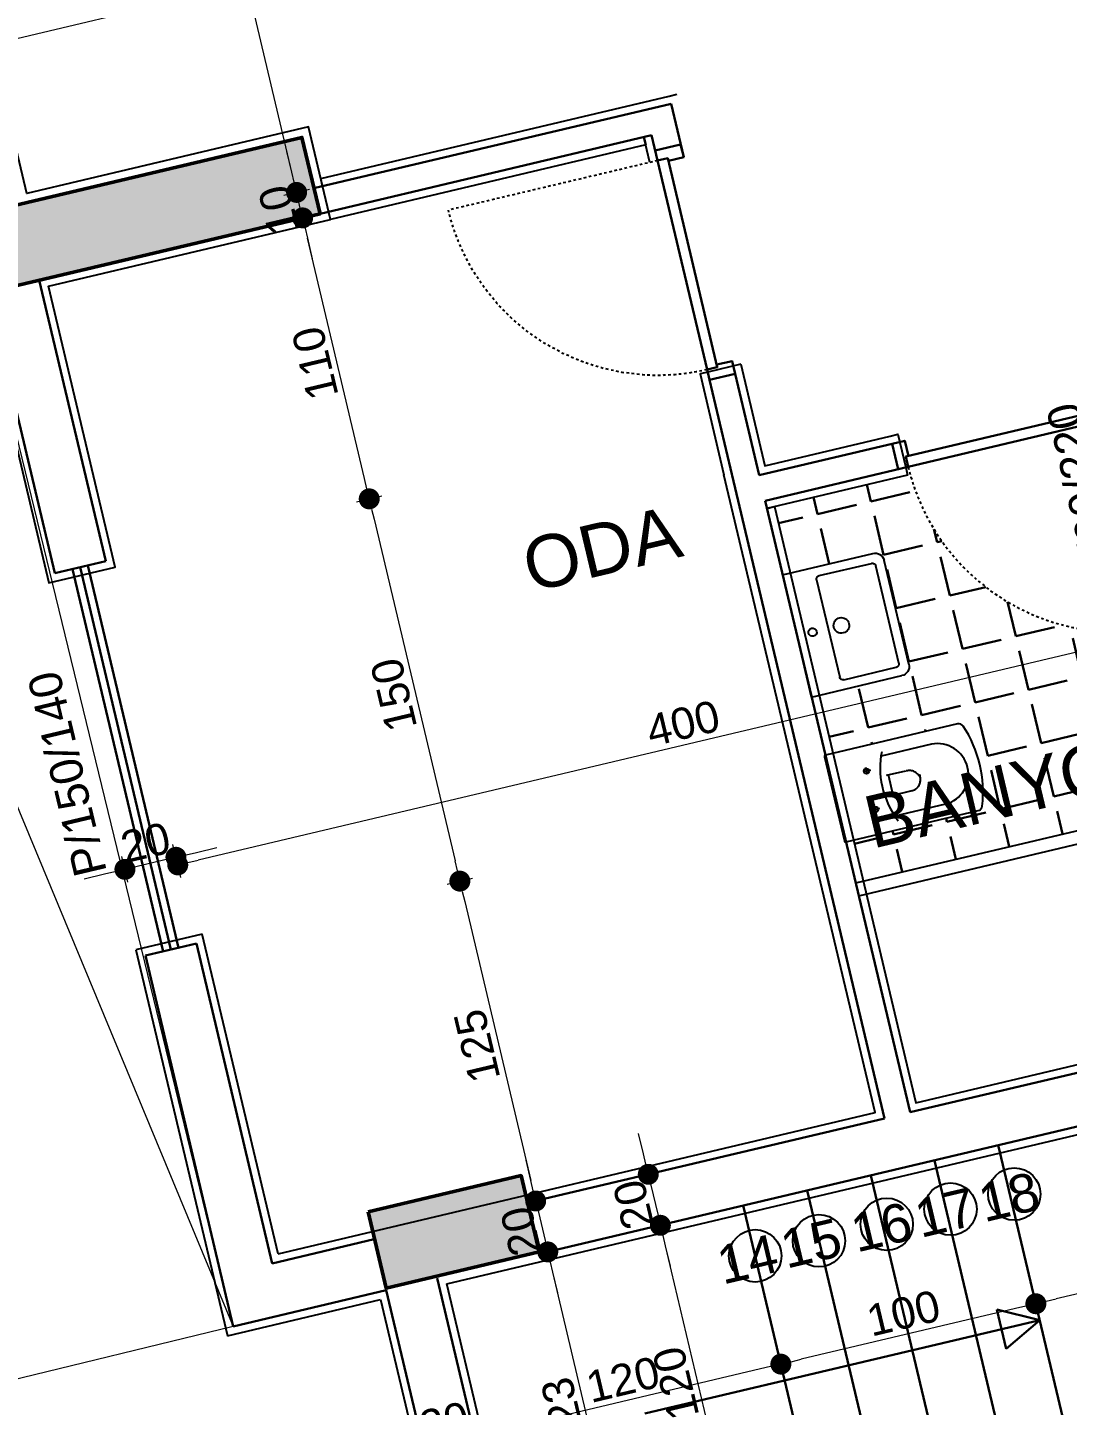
# Model space of a CAD drawing. Header units: millimetres. Extents: x 38129 to 72024, y -56282 to 16512.
# Drawn here: x 40783.9 to 40823.5, y -44534.9 to -44482.3 of the extents above; entities that cross this region are included whole.
import ezdxf

# ---------------------------------------------------------------- set-up
doc = ezdxf.new("R2010")
doc.units = ezdxf.units.MM
doc.linetypes.add('CENTER2', pattern=[1.125, 0.75, -0.125, 0.125, -0.125])
doc.linetypes.add('HIDDEN', pattern=[0.375, 0.25, -0.125])
for name, color, linetype, lineweight in [('COLUMN4', 3, 'Continuous', 50), ('DIŞÖLÇÜ', 37, 'Continuous', 0), ('DUVAR', 255, 'Continuous', 30), ('Islak Tefriş', 35, 'Continuous', 13), ('KAPI', 4, 'Continuous', 30), ('M', 210, 'Continuous', 30), ('mahal', 7, 'Continuous', 5), ('pencere', 195, 'Continuous', 30), ('pencere+KAPI', 1, 'Continuous', 0), ('TARAMA', 252, 'Continuous', 0), ('ölçü İÇ', 31, 'Continuous', 0)]:
    doc.layers.add(name, color=color, linetype=linetype, lineweight=lineweight)
for name, color, linetype in [('HIDDEN', 1, 'HIDDEN'), ('sıva', 41, 'Continuous'), ('tefriş', 42, 'Continuous')]:
    doc.layers.add(name, color=color, linetype=linetype)
doc.styles.add('icdisolcu_yazi', font='arial.ttf')
doc.styles.get("Standard").update_dxf_attribs({"font": 'arial.ttf'})
doc.styles.add('style1', font='arial.ttf')
doc.dimstyles.new('İç Ölçü', dxfattribs={"dimtxt": 12, "dimasz": 8, "dimexe": 5, "dimexo": 0, "dimgap": 2, "dimtad": 1, "dimdec": 0, "dimzin": 12, "dimdsep": 46, "dimtxsty": 'icdisolcu_yazi', "dimblk": 'DOT', "dimcen": 8, "dimdle": 5, "dimclrd": 256, "dimclre": 256, "dimclrt": 7, "dimadec": 0, "dimazin": 3, "dimtfac": 1, "dimtdec": 0, "dimtix": 1, "dimtmove": 2, "dimatfit": 3, "dimldrblk": 'DOT', "dimfxl": 0, "dimtolj": 1, "dimtzin": 0, "dimlwd": -1, "dimlwe": -1, "dimarcsym": 0})

# ---------------------------------------------------------------- blocks, each defined once
blk = doc.blocks.new('_Dot')
at = {"color": 0, "lineweight": -2}
blk.add_line((-0.5, 0), (-1, 0), dxfattribs=at)
at = {"color": 0, "lineweight": 30, "const_width": 0.5}
blk.add_lwpolyline([(-0.25, 0, 1), (0.25, 0, 1)], format="xyb", close=True, dxfattribs=at)
blk = doc.blocks.new('*D182')
at = {"layer": 'Defpoints', "color": 0, "transparency": 16777216}
for p in [(36871.66, -18404.08), (36871.66, -18554.08), (36974.98, -18554.08)]:
    blk.add_point(p, dxfattribs=at)
at = {"layer": 'ölçü İÇ', "transparency": 16777216}
for p, q in [((36969.98, -18404.08), (36979.98, -18404.08)), ((36969.98, -18554.08), (36979.98, -18554.08))]:
    blk.add_line(p, q, dxfattribs=at)
at = {"layer": 'ölçü İÇ', "linetype": 'Continuous', "transparency": 16777216}
blk.add_line((36974.98, -18412.08), (36974.98, -18546.08), dxfattribs=at)
at = {"layer": 'ölçü İÇ', "transparency": 16777216, "xscale": 8, "yscale": 8, "zscale": 8}
for p, rotation in [((36974.98, -18404.08), 90), ((36974.98, -18554.08), 270)]:
    blk.add_blockref('_Dot', p, dxfattribs=dict(at, rotation=rotation))
at = {"layer": 'ölçü İÇ', "color": 7, "transparency": 16777216, "insert": (36966.85, -18479.08), "char_height": 12, "attachment_point": 5, "rotation": 90, "style": 'icdisolcu_yazi'}
blk.add_mtext('\\A1;150', dxfattribs=at)
blk = doc.blocks.new('*D183')
at = {"layer": 'Defpoints', "color": 0, "transparency": 16777216}
for p in [(36871.66, -18554.08), (36974.98, -18679.58), (36974.98, -18679.58)]:
    blk.add_point(p, dxfattribs=at)
at = {"layer": 'ölçü İÇ', "transparency": 16777216}
for p, q in [((36969.98, -18554.08), (36979.98, -18554.08)), ((36974.98, -18679.58), (36979.98, -18679.58))]:
    blk.add_line(p, q, dxfattribs=at)
at = {"layer": 'ölçü İÇ', "linetype": 'Continuous', "transparency": 16777216}
blk.add_line((36974.98, -18562.08), (36974.98, -18671.58), dxfattribs=at)
at = {"layer": 'ölçü İÇ', "transparency": 16777216, "xscale": 8, "yscale": 8, "zscale": 8}
for p, rotation in [((36974.98, -18554.08), 90), ((36974.98, -18679.58), 270)]:
    blk.add_blockref('_Dot', p, dxfattribs=dict(at, rotation=rotation))
at = {"layer": 'ölçü İÇ', "color": 7, "transparency": 16777216, "insert": (36966.85, -18616.83), "char_height": 12, "attachment_point": 5, "rotation": 90, "style": 'icdisolcu_yazi'}
blk.add_mtext('\\A1;125', dxfattribs=at)
blk = doc.blocks.new('*D184')
at = {"layer": 'Defpoints', "color": 0, "transparency": 16777216}
for p in [(36974.98, -18679.58), (36974.98, -18699.58), (36974.98, -18699.58)]:
    blk.add_point(p, dxfattribs=at)
at = {"layer": 'ölçü İÇ', "linetype": 'Continuous', "transparency": 16777216}
for p, q in [((36974.98, -18671.58), (36974.98, -18663.58)), ((36974.98, -18679.58), (36974.98, -18699.58)), ((36974.98, -18707.58), (36974.98, -18715.58))]:
    blk.add_line(p, q, dxfattribs=at)
at = {"layer": 'ölçü İÇ', "transparency": 16777216}
for p, q in [((36974.98, -18679.58), (36979.98, -18679.58)), ((36974.98, -18699.58), (36979.98, -18699.58))]:
    blk.add_line(p, q, dxfattribs=at)
at = {"layer": 'ölçü İÇ', "transparency": 16777216, "xscale": 8, "yscale": 8, "zscale": 8}
for p, rotation in [((36974.98, -18679.58), 270), ((36974.98, -18699.58), 90)]:
    blk.add_blockref('_Dot', p, dxfattribs=dict(at, rotation=rotation))
at = {"layer": 'ölçü İÇ', "color": 7, "transparency": 16777216, "insert": (36966.85, -18689.58), "char_height": 12, "attachment_point": 5, "rotation": 90, "style": 'icdisolcu_yazi'}
blk.add_mtext('\\A1;20', dxfattribs=at)
blk = doc.blocks.new('*D185')
at = {"layer": 'Defpoints', "color": 0, "transparency": 16777216}
for p in [(36974.98, -18699.58), (36974.98, -18822.93), (36974.98, -18822.93)]:
    blk.add_point(p, dxfattribs=at)
at = {"layer": 'ölçü İÇ', "transparency": 16777216}
for p, q in [((36974.98, -18699.58), (36979.98, -18699.58)), ((36974.98, -18822.93), (36979.98, -18822.93))]:
    blk.add_line(p, q, dxfattribs=at)
at = {"layer": 'ölçü İÇ', "linetype": 'Continuous', "transparency": 16777216}
blk.add_line((36974.98, -18707.58), (36974.98, -18814.93), dxfattribs=at)
at = {"layer": 'ölçü İÇ', "transparency": 16777216, "xscale": 8, "yscale": 8, "zscale": 8}
for p, rotation in [((36974.98, -18699.58), 90), ((36974.98, -18822.93), 270)]:
    blk.add_blockref('_Dot', p, dxfattribs=dict(at, rotation=rotation))
at = {"layer": 'ölçü İÇ', "color": 7, "transparency": 16777216, "insert": (36966.85, -18761.26), "char_height": 12, "attachment_point": 5, "rotation": 90, "style": 'icdisolcu_yazi'}
blk.add_mtext('\\A1;123', dxfattribs=at)
blk = doc.blocks.new('*D197')
at = {"layer": 'Defpoints', "color": 0, "transparency": 16777216}
for p in [(37019.14, -18679.58), (37019.14, -18699.58), (37019.14, -18699.58)]:
    blk.add_point(p, dxfattribs=at)
at = {"layer": 'ölçü İÇ', "linetype": 'Continuous', "transparency": 16777216}
for p, q in [((37019.14, -18671.58), (37019.14, -18663.58)), ((37019.14, -18679.58), (37019.14, -18699.58)), ((37019.14, -18707.58), (37019.14, -18715.58))]:
    blk.add_line(p, q, dxfattribs=at)
at = {"layer": 'ölçü İÇ', "transparency": 16777216}
for p, q in [((37019.14, -18679.58), (37024.14, -18679.58)), ((37019.14, -18699.58), (37024.14, -18699.58))]:
    blk.add_line(p, q, dxfattribs=at)
at = {"layer": 'ölçü İÇ', "transparency": 16777216, "xscale": 8, "yscale": 8, "zscale": 8}
for p, rotation in [((37019.14, -18679.58), 270), ((37019.14, -18699.58), 90)]:
    blk.add_blockref('_Dot', p, dxfattribs=dict(at, rotation=rotation))
at = {"layer": 'ölçü İÇ', "color": 7, "transparency": 16777216, "insert": (37011.01, -18689.58), "char_height": 12, "attachment_point": 5, "rotation": 90, "style": 'icdisolcu_yazi'}
blk.add_mtext('\\A1;20', dxfattribs=at)
blk = doc.blocks.new('*D198')
at = {"layer": 'Defpoints', "color": 0, "transparency": 16777216}
for p in [(37019.14, -18699.58), (37019.14, -18819.78), (37090.69, -18819.78)]:
    blk.add_point(p, dxfattribs=at)
at = {"layer": 'ölçü İÇ', "transparency": 16777216}
for p, q in [((37019.14, -18699.58), (37024.14, -18699.58)), ((37024.14, -18819.78), (37014.14, -18819.78))]:
    blk.add_line(p, q, dxfattribs=at)
at = {"layer": 'ölçü İÇ', "linetype": 'Continuous', "transparency": 16777216}
blk.add_line((37019.14, -18707.58), (37019.14, -18811.78), dxfattribs=at)
at = {"layer": 'ölçü İÇ', "transparency": 16777216, "xscale": 8, "yscale": 8, "zscale": 8}
for p, rotation in [((37019.14, -18699.58), 90), ((37019.14, -18819.78), 270)]:
    blk.add_blockref('_Dot', p, dxfattribs=dict(at, rotation=rotation))
at = {"layer": 'ölçü İÇ', "color": 7, "transparency": 16777216, "insert": (37011.01, -18759.68), "char_height": 12, "attachment_point": 5, "rotation": 90, "style": 'icdisolcu_yazi'}
blk.add_mtext('\\A1;120', dxfattribs=at)
blk = doc.blocks.new('*D225')
at = {"layer": 'Defpoints', "color": 0, "transparency": 16777216}
for p in [(37271.81, -18752.05), (37151.66, -18761.76), (37151.66, -18761.76)]:
    blk.add_point(p, dxfattribs=at)
at = {"layer": 'ölçü İÇ', "transparency": 16777216}
for p, q in [((37151.66, -18761.76), (37151.66, -18756.76)), ((37271.81, -18756.76), (37271.81, -18766.76))]:
    blk.add_line(p, q, dxfattribs=at)
at = {"layer": 'ölçü İÇ', "linetype": 'Continuous', "transparency": 16777216}
blk.add_line((37263.81, -18761.76), (37159.66, -18761.76), dxfattribs=at)
at = {"layer": 'ölçü İÇ', "transparency": 16777216, "xscale": 8, "yscale": 8, "zscale": 8, "rotation": 180}
blk.add_blockref('_Dot', (37151.66, -18761.76), dxfattribs=at)
at = {"layer": 'ölçü İÇ', "transparency": 16777216, "xscale": 8, "yscale": 8, "zscale": 8}
blk.add_blockref('_Dot', (37271.81, -18761.76), dxfattribs=at)
at = {"layer": 'ölçü İÇ', "color": 7, "transparency": 16777216, "insert": (37211.73, -18753.63), "char_height": 12, "attachment_point": 5, "style": 'icdisolcu_yazi'}
blk.add_mtext('\\A1;120', dxfattribs=at)
blk = doc.blocks.new('*D226')
at = {"layer": 'Defpoints', "color": 0, "transparency": 16777216}
for p in [(37051.66, -18761.76), (37051.66, -18761.76), (37151.66, -18761.76)]:
    blk.add_point(p, dxfattribs=at)
at = {"layer": 'ölçü İÇ', "transparency": 16777216}
for p, q in [((37051.66, -18761.76), (37051.66, -18756.76)), ((37151.66, -18761.76), (37151.66, -18756.76))]:
    blk.add_line(p, q, dxfattribs=at)
at = {"layer": 'ölçü İÇ', "linetype": 'Continuous', "transparency": 16777216}
blk.add_line((37143.66, -18761.76), (37059.66, -18761.76), dxfattribs=at)
at = {"layer": 'ölçü İÇ', "transparency": 16777216, "xscale": 8, "yscale": 8, "zscale": 8, "rotation": 180}
blk.add_blockref('_Dot', (37051.66, -18761.76), dxfattribs=at)
at = {"layer": 'ölçü İÇ', "transparency": 16777216, "xscale": 8, "yscale": 8, "zscale": 8}
blk.add_blockref('_Dot', (37151.66, -18761.76), dxfattribs=at)
at = {"layer": 'ölçü İÇ', "color": 7, "transparency": 16777216, "insert": (37101.66, -18753.63), "char_height": 12, "attachment_point": 5, "style": 'icdisolcu_yazi'}
blk.add_mtext('\\A1;100', dxfattribs=at)
blk = doc.blocks.new('*D227')
at = {"layer": 'Defpoints', "color": 0, "transparency": 16777216}
for p in [(36931.66, -18761.76), (36931.66, -18761.76), (37051.66, -18761.76)]:
    blk.add_point(p, dxfattribs=at)
at = {"layer": 'ölçü İÇ', "transparency": 16777216}
for p, q in [((36931.66, -18761.76), (36931.66, -18756.76)), ((37051.66, -18761.76), (37051.66, -18756.76))]:
    blk.add_line(p, q, dxfattribs=at)
at = {"layer": 'ölçü İÇ', "linetype": 'Continuous', "transparency": 16777216}
blk.add_line((37043.66, -18761.76), (36939.66, -18761.76), dxfattribs=at)
at = {"layer": 'ölçü İÇ', "transparency": 16777216, "xscale": 8, "yscale": 8, "zscale": 8, "rotation": 180}
blk.add_blockref('_Dot', (36931.66, -18761.76), dxfattribs=at)
at = {"layer": 'ölçü İÇ', "transparency": 16777216, "xscale": 8, "yscale": 8, "zscale": 8}
blk.add_blockref('_Dot', (37051.66, -18761.76), dxfattribs=at)
at = {"layer": 'ölçü İÇ', "color": 7, "transparency": 16777216, "insert": (36991.66, -18753.63), "char_height": 12, "attachment_point": 5, "style": 'icdisolcu_yazi'}
blk.add_mtext('\\A1;120', dxfattribs=at)
blk = doc.blocks.new('*D228')
at = {"layer": 'Defpoints', "color": 0, "transparency": 16777216}
for p in [(36911.66, -18761.76), (36911.66, -18761.76), (36931.66, -18761.76)]:
    blk.add_point(p, dxfattribs=at)
at = {"layer": 'ölçü İÇ', "transparency": 16777216}
for p, q in [((36911.66, -18761.76), (36911.66, -18756.76)), ((36931.66, -18761.76), (36931.66, -18756.76))]:
    blk.add_line(p, q, dxfattribs=at)
at = {"layer": 'ölçü İÇ', "linetype": 'Continuous', "transparency": 16777216}
for p, q in [((36903.66, -18761.76), (36895.66, -18761.76)), ((36931.66, -18761.76), (36911.66, -18761.76)), ((36939.66, -18761.76), (36947.66, -18761.76))]:
    blk.add_line(p, q, dxfattribs=at)
at = {"layer": 'ölçü İÇ', "transparency": 16777216, "xscale": 8, "yscale": 8, "zscale": 8}
blk.add_blockref('_Dot', (36911.66, -18761.76), dxfattribs=at)
at = {"layer": 'ölçü İÇ', "transparency": 16777216, "xscale": 8, "yscale": 8, "zscale": 8, "rotation": 180}
blk.add_blockref('_Dot', (36931.66, -18761.76), dxfattribs=at)
at = {"layer": 'ölçü İÇ', "color": 7, "transparency": 16777216, "insert": (36921.66, -18753.63), "char_height": 12, "attachment_point": 5, "style": 'icdisolcu_yazi'}
blk.add_mtext('\\A1;20', dxfattribs=at)
blk = doc.blocks.new('*D230')
at = {"layer": 'Defpoints', "color": 0, "transparency": 16777216}
for p in [(36871.66, -18523.24), (37271.81, -18526.67), (36871.66, -18557.08)]:
    blk.add_point(p, dxfattribs=at)
at = {"layer": 'ölçü İÇ', "transparency": 16777216}
for p, q in [((36871.66, -18528.24), (36871.66, -18518.24)), ((37271.81, -18526.67), (37271.81, -18518.24))]:
    blk.add_line(p, q, dxfattribs=at)
at = {"layer": 'ölçü İÇ', "linetype": 'Continuous', "transparency": 16777216}
blk.add_line((37263.81, -18523.24), (36879.66, -18523.24), dxfattribs=at)
at = {"layer": 'ölçü İÇ', "transparency": 16777216, "xscale": 8, "yscale": 8, "zscale": 8, "rotation": 180}
blk.add_blockref('_Dot', (36871.66, -18523.24), dxfattribs=at)
at = {"layer": 'ölçü İÇ', "transparency": 16777216, "xscale": 8, "yscale": 8, "zscale": 8}
blk.add_blockref('_Dot', (37271.81, -18523.24), dxfattribs=at)
at = {"layer": 'ölçü İÇ', "color": 7, "transparency": 16777216, "insert": (37071.74, -18515.11), "char_height": 12, "attachment_point": 5, "style": 'icdisolcu_yazi'}
blk.add_mtext('\\A1;400', dxfattribs=at)
blk = doc.blocks.new('*D231')
at = {"layer": 'Defpoints', "color": 0, "transparency": 16777216}
for p in [(36851.66, -18520.24), (36851.66, -18554.08), (36871.66, -18557.08)]:
    blk.add_point(p, dxfattribs=at)
at = {"layer": 'ölçü İÇ', "transparency": 16777216}
for p, q in [((36851.66, -18525.24), (36851.66, -18515.24)), ((36871.66, -18525.24), (36871.66, -18515.24))]:
    blk.add_line(p, q, dxfattribs=at)
at = {"layer": 'ölçü İÇ', "linetype": 'Continuous', "transparency": 16777216}
for p, q in [((36843.66, -18520.24), (36835.66, -18520.24)), ((36871.66, -18520.24), (36851.66, -18520.24)), ((36879.66, -18520.24), (36887.66, -18520.24))]:
    blk.add_line(p, q, dxfattribs=at)
at = {"layer": 'ölçü İÇ', "transparency": 16777216, "xscale": 8, "yscale": 8, "zscale": 8}
blk.add_blockref('_Dot', (36851.66, -18520.24), dxfattribs=at)
at = {"layer": 'ölçü İÇ', "transparency": 16777216, "xscale": 8, "yscale": 8, "zscale": 8, "rotation": 180}
blk.add_blockref('_Dot', (36871.66, -18520.24), dxfattribs=at)
at = {"layer": 'ölçü İÇ', "color": 7, "transparency": 16777216, "insert": (36861.66, -18512.11), "char_height": 12, "attachment_point": 5, "style": 'icdisolcu_yazi'}
blk.add_mtext('\\A1;20', dxfattribs=at)
blk = doc.blocks.new('wertertw')
at = {"layer": 'TARAMA', "lineweight": -3}
h = blk.add_hatch(dxfattribs=at)
h.set_pattern_fill('ANSI33', color=256, scale=2.5, style=0)
h.set_pattern_definition([(45, (-86643.698, -32547.66), (-11.2253202, 11.2253202), []), (45, (-86632.472, -32547.66), (-11.2253202, 11.2253202), [7.9375, -3.96875])])
h.paths.add_polyline_path([(-616.25, 351.94), (-616.25, -88.06), (-306.25, -88.06), (-306.25, -68.06), (-596.25, -68.06), (-596.25, 331.94), (-306.25, 331.94), (-306.25, 351.94)])
h.paths.add_polyline_path([(38.75, -338.06), (78.75, -338.06), (78.75, -378.06), (38.75, -378.06)])
h.paths.add_polyline_path([(-471.25, -318.06), (-441.25, -318.06), (-441.25, -378.06), (-471.25, -378.06)])
h.paths.add_polyline_path([(-961.25, -318.06), (-931.25, -318.06), (-931.25, -378.06), (-961.25, -378.06)])
h.paths.add_polyline_path([(343.75, -163.06), (413.75, -163.06), (413.75, -198.06), (343.75, -198.06)])
h.paths.add_polyline_path([(8.75, -163.06), (78.75, -163.06), (78.75, -198.06), (8.75, -198.06)])
h.paths.add_polyline_path([(-1036.25, -148.06), (-906.25, -148.06), (-906.25, -178.06), (-1036.25, -178.06)])
h.paths.add_polyline_path([(-976.25, 256.94), (-916.25, 256.94), (-916.25, 226.94), (-976.25, 226.94)])
h.paths.add_polyline_path([(343.75, 459.44), (413.75, 459.44), (413.75, 424.44), (343.75, 424.44)])
h.paths.add_polyline_path([(8.75, 459.44), (78.75, 459.44), (78.75, 424.44), (8.75, 424.44)])
h.paths.add_polyline_path([(-616.25, 531.94), (-306.25, 531.94), (-306.25, 511.94), (-616.25, 511.94)])
h.paths.add_polyline_path([(-976.25, 656.94), (-916.25, 656.94), (-916.25, 626.94), (-976.25, 626.94)])
h.paths.add_polyline_path([(-616.25, 971.94), (-306.25, 971.94), (-306.25, 951.94), (-616.25, 951.94)])
h.paths.add_polyline_path([(343.75, 1081.94), (413.75, 1081.94), (413.75, 1046.94), (343.75, 1046.94)])
h.paths.add_polyline_path([(8.75, 1081.94), (78.75, 1081.94), (78.75, 1046.94), (8.75, 1046.94)])
h.paths.add_polyline_path([(-1036.25, 1061.94), (-906.25, 1061.94), (-906.25, 1031.94), (-1036.25, 1031.94)])
h.paths.add_polyline_path([(-931.25, 1286.94), (-901.25, 1286.94), (-901.25, 1226.94), (-931.25, 1226.94)])
h.paths.add_polyline_path([(68.75, 1332.04), (108.75, 1332.04), (108.75, 1292.04), (68.75, 1292.04)])
h.paths.add_polyline_path([(-511.25, 1332.04), (-481.25, 1332.04), (-481.25, 1252.04), (-511.25, 1252.04)])
at = {"layer": 'COLUMN4', "color": 3}
for points in [[(-1036.25, 1061.94), (-906.25, 1061.94), (-906.25, 1031.94), (-1036.25, 1031.94)], [(-976.25, 656.94), (-916.25, 656.94), (-916.25, 626.94), (-976.25, 626.94)]]:
    blk.add_lwpolyline(points, close=True, dxfattribs=at)
blk = doc.blocks.new('*U39')
for p, q in [((4, 0), (0, 0)), ((86, 0), (90, 0))]:
    blk.add_line(p, q)
blk.add_lwpolyline([(4, 0), (86, 0), (86, -4), (4, -4)], close=True)
for points in [[(0, -10), (5, -10), (5, -4)], [(90, -10), (85, -10), (85, -4)]]:
    blk.add_lwpolyline(points)
at = {"layer": 'DUVAR'}
for p, q in [((0, 0), (0, -10)), ((90, 0), (90, -10))]:
    blk.add_line(p, q, dxfattribs=at)
at = {"layer": 'HIDDEN'}
blk.add_line((4, 0), (4, 82), dxfattribs=at)
blk.add_arc((4, 0), 82, 360, 90, dxfattribs=at)
blk = doc.blocks.new('*D102')
at = {"layer": 'Defpoints', "color": 0, "transparency": 16777216}
for p in [(36974.98, -18293.83), (36981.79, -18293.83), (36871.66, -18404.08)]:
    blk.add_point(p, dxfattribs=at)
at = {"layer": 'ölçü İÇ', "transparency": 16777216}
for p, q in [((36979.98, -18293.83), (36969.98, -18293.83)), ((36969.98, -18404.08), (36979.98, -18404.08))]:
    blk.add_line(p, q, dxfattribs=at)
at = {"layer": 'ölçü İÇ', "linetype": 'Continuous', "transparency": 16777216}
blk.add_line((36974.98, -18396.08), (36974.98, -18301.83), dxfattribs=at)
at = {"layer": 'ölçü İÇ', "transparency": 16777216, "xscale": 8, "yscale": 8, "zscale": 8}
for p, rotation in [((36974.98, -18293.83), 90), ((36974.98, -18404.08), 270)]:
    blk.add_blockref('_Dot', p, dxfattribs=dict(at, rotation=rotation))
at = {"layer": 'ölçü İÇ', "color": 7, "transparency": 16777216, "insert": (36966.85, -18348.96), "char_height": 12, "attachment_point": 5, "rotation": 90, "style": 'icdisolcu_yazi'}
blk.add_mtext('\\A1;110', dxfattribs=at)
blk = doc.blocks.new('*D103')
at = {"layer": 'Defpoints', "color": 0, "transparency": 16777216}
for p in [(36974.98, -18283.83), (36981.79, -18283.83), (36981.79, -18293.83)]:
    blk.add_point(p, dxfattribs=at)
at = {"layer": 'ölçü İÇ', "linetype": 'Continuous', "transparency": 16777216}
for p, q in [((36974.98, -18275.83), (36974.98, -18267.83)), ((36974.98, -18293.83), (36974.98, -18283.83)), ((36974.98, -18301.83), (36974.98, -18309.83))]:
    blk.add_line(p, q, dxfattribs=at)
at = {"layer": 'ölçü İÇ', "transparency": 16777216}
for p, q in [((36979.98, -18283.83), (36969.98, -18283.83)), ((36979.98, -18293.83), (36969.98, -18293.83))]:
    blk.add_line(p, q, dxfattribs=at)
at = {"layer": 'ölçü İÇ', "transparency": 16777216, "xscale": 8, "yscale": 8, "zscale": 8}
for p, rotation in [((36974.98, -18283.83), 270), ((36974.98, -18293.83), 90)]:
    blk.add_blockref('_Dot', p, dxfattribs=dict(at, rotation=rotation))
at = {"layer": 'ölçü İÇ', "color": 7, "transparency": 16777216, "insert": (36966.85, -18288.83), "char_height": 12, "attachment_point": 5, "rotation": 90, "style": 'icdisolcu_yazi'}
blk.add_mtext('\\A1;10', dxfattribs=at)
blk = doc.blocks.new('*D104')
at = {"layer": 'Defpoints', "color": 0, "transparency": 16777216}
for p in [(36974.98, -18058.44), (36998.23, -18058.44), (36981.79, -18283.83)]:
    blk.add_point(p, dxfattribs=at)
at = {"layer": 'ölçü İÇ', "transparency": 16777216}
for p, q in [((36979.98, -18058.44), (36969.98, -18058.44)), ((36979.98, -18283.83), (36969.98, -18283.83))]:
    blk.add_line(p, q, dxfattribs=at)
at = {"layer": 'ölçü İÇ', "linetype": 'Continuous', "transparency": 16777216}
blk.add_line((36974.98, -18275.83), (36974.98, -18066.44), dxfattribs=at)
at = {"layer": 'ölçü İÇ', "transparency": 16777216, "xscale": 8, "yscale": 8, "zscale": 8}
for p, rotation in [((36974.98, -18058.44), 90), ((36974.98, -18283.83), 270)]:
    blk.add_blockref('_Dot', p, dxfattribs=dict(at, rotation=rotation))
at = {"layer": 'ölçü İÇ', "color": 7, "transparency": 16777216, "insert": (36966.85, -18171.13), "char_height": 12, "attachment_point": 5, "rotation": 90, "style": 'icdisolcu_yazi'}
blk.add_mtext('\\A1;225', dxfattribs=at)
blk = doc.blocks.new('*D106')
at = {"layer": 'Defpoints', "color": 0, "transparency": 16777216}
for p in [(36871.66, -18201.97), (37376.73, -18201.97), (37376.73, -18203.53)]:
    blk.add_point(p, dxfattribs=at)
at = {"layer": 'ölçü İÇ', "transparency": 16777216}
for p, q in [((36871.66, -18201.97), (36871.66, -18196.97)), ((37376.73, -18203.53), (37376.73, -18196.97))]:
    blk.add_line(p, q, dxfattribs=at)
at = {"layer": 'ölçü İÇ', "linetype": 'Continuous', "transparency": 16777216}
blk.add_line((36879.66, -18201.97), (37368.73, -18201.97), dxfattribs=at)
at = {"layer": 'ölçü İÇ', "transparency": 16777216, "xscale": 8, "yscale": 8, "zscale": 8, "rotation": 180}
blk.add_blockref('_Dot', (36871.66, -18201.97), dxfattribs=at)
at = {"layer": 'ölçü İÇ', "transparency": 16777216, "xscale": 8, "yscale": 8, "zscale": 8}
blk.add_blockref('_Dot', (37376.73, -18201.97), dxfattribs=at)
at = {"layer": 'ölçü İÇ', "color": 7, "transparency": 16777216, "insert": (37124.2, -18193.84), "char_height": 12, "attachment_point": 5, "style": 'icdisolcu_yazi'}
blk.add_mtext('\\A1;505', dxfattribs=at)
blk = doc.blocks.new('duravit-caro-asma-62')
for p, q in [((-458.1, 117.6), (-259.3, 117.6)), ((-387, 1), (-387.6, -2.9)), ((-386.1, 4.7), (-387, 1)), ((-385, 8.2), (-386.1, 4.7)), ((-383.7, 11.7), (-385, 8.2)), ((-382.1, 15), (-383.7, 11.7)), ((-380.3, 18.1), (-382.1, 15)), ((-378.3, 21.1), (-380.3, 18.1)), ((-376.1, 23.8), (-378.3, 21.1)), ((-373.7, 26.4), (-376.1, 23.8)), ((-371.1, 28.7), (-373.7, 26.4)), ((-368.2, 30.8), (-371.1, 28.7)), ((-365.2, 32.7), (-368.2, 30.8)), ((-362, 34.3), (-365.2, 32.7)), ((-358.6, 35.7), (-362, 34.3)), ((-355, 36.8), (-358.6, 35.7)), ((-351.2, 37.5), (-355, 36.8)), ((-347.3, 38), (-351.2, 37.5)), ((-343.1, 38.2), (-347.3, 38)), ((-344.1, 38.2), (-264.1, 38.2)), ((-271.2, 37.2), (-271.2, -41.8)), ((-388, -6.8), (-388.1, -6.8)), ((-388.1, -6.8), (-388, -10.8)), ((-387.6, -2.9), (-388, -6.8)), ((-388, -10.8), (-387.6, -14.7)), ((-387.6, -14.7), (-386.9, -10.6)), ((-386.9, -10.6), (-386, -14.3)), ((-386, -14.3), (-384.8, -10)), ((-384.8, -10), (-383.4, -13.5)), ((-383.4, -13.5), (-381.8, -16.8)), ((-381.8, -16.8), (-379.9, -20)), ((-379.9, -20), (-377.8, -23.1)), ((-377.8, -23.1), (-375.5, -25.9)), ((-375.5, -25.9), (-372.9, -28.5)), ((-372.9, -28.5), (-370.2, -30.9)), ((-370.2, -30.9), (-367.2, -33.1)), ((-367.2, -33.1), (-364.1, -35.1)), ((-364.1, -35.1), (-360.7, -36.7)), ((-360.7, -36.7), (-357.2, -38.2)), ((-357.2, -38.2), (-353.4, -39.3)), ((-353.4, -39.3), (-349.5, -40.1)), ((-349.5, -40.1), (-345.4, -40.6)), ((-345.4, -40.6), (-341.1, -40.8)), ((-264.1, -41.8), (-340.1, -41.8)), ((-458.1, -117.6), (-260.9, -117.6))]:
    blk.add_line(p, q)
at = {"color": 4, "linetype": 'CENTER2', "ltscale": 30}
for p, q in [((-208.9, 75), (-176.5, 75)), ((-193.4, 90.5), (-193.4, 57.4)), ((-208.9, -75), (-176.5, -75)), ((-193.4, -90.5), (-193.4, -57.4))]:
    blk.add_line(p, q, dxfattribs=at)
blk.add_lwpolyline([(-50, 165, 0.414214), (-55, 170), (-573.2, 170, 0.320013), (-592.1, 156.5, 0.178212), (-592.1, -156.5, 0.320013), (-573.2, -170), (-55, -170, 0.414214), (-50, -165)], format="xyb", close=True)
for centre in [(-193.4, 75), (-193.4, -75)]:
    blk.add_circle(centre, 10)
for centre, radius, start, end in [((-454.3, 0), 117.7, 91.839, 268.161), ((-598.4, -3.9), 360.4, 359.6639, 23.2064), ((-541.7, -3.9), 303.7, 334.6873, 359.5949)]:
    blk.add_arc(centre, radius, start, end)
blk = doc.blocks.new('A$C5F901649')
at = {"layer": 'tefriş'}
for p, q in [((3, 32.48), (37, 32.48)), ((0, 0), (0, 29.48)), ((2.97, 11.25), (3, 28.35)), ((4.12, 29.48), (35.88, 29.48)), ((37.03, 11.25), (37, 28.35)), ((40, 0), (40, 29.48)), ((35.91, 10.13), (4.09, 10.13)), ((0, 0), (20, 0)), ((40, 0), (20, 0))]:
    blk.add_line(p, q, dxfattribs=at)
for centre, radius, start, end in [((3, 29.48), 3, 90, 180), ((37, 29.48), 3, 0, 90), ((4.12, 28.35), 1.13, 90, 179.9238), ((35.88, 28.35), 1.13, 0.0762, 90), ((20, 14.45), 2.48, 90, 270), ((20, 14.45), 2.48, 270, 90), ((4.09, 11.25), 1.13, 179.9238, 270), ((35.91, 11.25), 1.13, 270, 0.0762), ((20, 5.05), 1.31, 90, 270), ((20, 5.05), 1.31, 270, 90)]:
    blk.add_arc(centre, radius, start, end, dxfattribs=at)
blk = doc.blocks.new('RTY45TGDFGS')
at = {"layer": 'M'}
h = blk.add_hatch(dxfattribs=at)
h.set_pattern_fill('ANGLE', color=256, scale=3)
h.set_pattern_definition([(0, (0, -4343.514), (0, 20.955), [15.24, -5.715]), (90, (0, -4343.514), (-20.955, 1e-15), [15.24, -5.715])])
h.paths.add_polyline_path([(37177.94, -18439.58), (37176.94, -18439.58), (37176.94, -18442.58), (37124.81, -18442.58), (37124.81, -18468.62), (37157.18, -18468.62, -0.414214), (37160.78, -18472.22), (37160.78, -18513.02, -0.414214), (37157.18, -18516.62), (37124.81, -18516.62), (37124.81, -18539.48), (37173.63, -18539.48, -0.320013), (37175.52, -18540.83, -0.178212), (37175.52, -18572.13, -0.320013), (37173.63, -18573.48), (37124.81, -18573.48), (37124.81, -18589.58), (37268.81, -18589.58), (37268.81, -18439.58), (37259.94, -18439.58), (37259.94, -18521.58, -0.414214)])
h.paths.add_polyline_path([(37123.9, -18589.65), (37294.58, -18589.65), (37294.58, -18548.43), (37123.9, -18548.43)], flags=9)
at = {"layer": 'DUVAR'}
for p, q in [((36851.66, -18284.58), (36851.66, -18404.08)), ((37121.81, -18283.83), (36981.79, -18283.83)), ((37121.81, -18304.77), (37121.81, -18283.83)), ((36871.66, -18293.83), (36871.66, -18404.08)), ((37111.81, -18293.83), (36981.79, -18293.83)), ((37111.81, -18303.77), (37111.81, -18293.83)), ((37111.81, -18429.58), (37111.81, -18389.77)), ((37121.81, -18429.58), (37121.81, -18389.77)), ((36871.66, -18404.08), (36851.66, -18404.08)), ((37111.81, -18679.58), (37111.81, -18429.58)), ((37121.81, -18429.58), (37178.94, -18429.58)), ((37121.81, -18679.58), (37121.81, -18439.58)), ((37121.81, -18439.58), (37177.94, -18439.58)), ((36851.66, -18554.08), (36851.66, -18699.58)), ((36871.66, -18554.08), (36851.66, -18554.08)), ((36871.66, -18554.08), (36871.66, -18679.58)), ((36911.66, -18679.58), (36871.66, -18679.58)), ((36971.66, -18679.58), (37111.81, -18679.58)), ((37121.81, -18679.58), (37271.81, -18679.58)), ((36911.66, -18699.58), (36851.66, -18699.58)), ((37271.81, -18699.58), (36971.66, -18699.58)), ((37096.66, -18699.58), (37096.66, -18699.58)), ((37096.66, -18699.58), (37096.66, -18699.58))]:
    blk.add_line(p, q, dxfattribs=at)
for points in [[(36911.66, -19077.93), (36911.66, -18699.58)], [(36931.66, -18699.58), (36931.66, -18885.57)]]:
    blk.add_lwpolyline(points, dxfattribs=at)
at = {"layer": 'M'}
for p, q in [((37151.66, -18768.17), (37136.71, -18760.44)), ((37136.71, -18760.44), (37136.71, -18768.17)), ((36996.83, -18768.17), (37151.66, -18768.17)), ((37151.66, -18768.17), (37136.71, -18775.89)), ((37136.71, -18775.89), (37136.71, -18768.17))]:
    blk.add_line(p, q, dxfattribs=at)
for points in [[(37051.66, -19067.93), (37051.66, -18699.58)], [(37076.66, -18819.78), (37076.66, -18699.58)], [(37101.66, -18819.78), (37101.66, -18699.58)], [(37126.66, -18819.78), (37126.66, -18699.58)], [(37151.66, -19067.93), (37151.66, -18699.58)]]:
    blk.add_lwpolyline(points, dxfattribs=at)
at = {"layer": 'pencere'}
for p, q in [((36858.66, -18404.08), (36858.66, -18554.08)), ((36861.66, -18404.08), (36861.66, -18554.08)), ((36864.66, -18404.08), (36864.66, -18554.08))]:
    blk.add_line(p, q, dxfattribs=at)
at = {"layer": 'sıva'}
for p, q in [((36874.66, -18551.08), (36848.66, -18551.08)), ((36848.66, -18551.08), (36848.66, -18702.58)), ((36874.66, -18676.58), (36874.66, -18551.08)), ((36848.66, -18702.58), (36908.66, -18702.58)), ((36908.66, -18702.58), (36908.66, -19064.93)), ((36934.66, -19064.93), (36934.66, -18702.58)), ((36934.66, -18702.58), (37268.81, -18702.58))]:
    blk.add_line(p, q, dxfattribs=at)
blk.add_lwpolyline([(37009.66, -18035.44), (36848.66, -18035.44), (36848.66, -18407.08), (36874.66, -18407.08), (36874.66, -18296.83), (36985.2, -18296.83), (36985.2, -18260.5), (36874.66, -18260.5), (36874.66, -18061.44), (36953.98, -18061.44), (36953.98, -18102.49), (36991.72, -18102.49), (36991.72, -18061.44), (37009.66, -18061.44)], close=True, dxfattribs=at)
for points in [[(36985.2, -18283.83), (36985.2, -18280.83), (37121.81, -18280.83), (37124.81, -18280.83)], [(37108.81, -18303.77), (37108.81, -18293.83), (37108.81, -18296.83), (36985.2, -18296.83)], [(37124.81, -18386.77), (37111.81, -18386.77), (37108.81, -18386.77), (37108.81, -18426.35)], [(37124.81, -18386.77), (37124.81, -18426.58), (37173.94, -18426.58), (37176.94, -18426.58), (37176.94, -18439.58), (37176.94, -18442.58), (37121.81, -18442.58), (37124.81, -18442.58), (37124.81, -18676.58), (37268.81, -18676.58)], [(36874.66, -18676.58), (37108.81, -18676.58), (37108.81, -18426.35)]]:
    blk.add_lwpolyline(points, dxfattribs=at)
at = {"layer": 'tefriş'}
for p, q in [((37121.81, -18589.58), (37271.81, -18589.58)), ((37121.81, -18594.58), (37271.81, -18594.58))]:
    blk.add_line(p, q, dxfattribs=at)
for centre in [(37051.66, -18719.28), (37076.66, -18719.28), (37103.29, -18719.1), (37128.29, -18719.1), (37153.29, -18719.1)]:
    blk.add_circle(centre, 10, dxfattribs=at)
at = {"layer": 'DIŞÖLÇÜ'}
blk.add_blockref('wertertw', (37888.04, -19325.78), dxfattribs=at)
at = {"layer": 'KAPI', "xscale": -1, "rotation": 89.99999999999798}
blk.add_blockref('*U39', (37111.81, -18299.77), dxfattribs=at)
at = {"layer": 'KAPI', "rotation": 180.000000000002}
blk.add_blockref('*U39', (37263.94, -18439.58), dxfattribs=at)
at = {"layer": 'tefriş'}
for name, p, xscale, yscale, zscale, rotation in [('A$C5F901649', (37121.81, -18516.62), -1.199999999953434, 1.199999999953434, 1.199999999953433, 270.0027645678412), ('duravit-caro-asma-62', (37116.31, -18556.48), 0.09999999997671699, 0.09999999997671699, 0.09999999997671699, 180.0027645678412)]:
    blk.add_blockref(name, p, dxfattribs=dict(at, xscale=xscale, yscale=yscale, zscale=zscale, rotation=rotation))
at = {"layer": 'mahal', "char_height": 20, "attachment_point": 1}
for s, insert in [('ODA', (37026.66, -18433.02)), ('BANYO+WC', (37130.94, -18558.37))]:
    blk.add_mtext_dynamic_manual_height_columns(s, width=250.3432, gutter_width=12.5, heights=[0], dxfattribs=dict(at, insert=insert))
at = {"layer": 'pencere+KAPI', "char_height": 12.5, "width": 27.0954, "attachment_point": 1, "rotation": 90, "style": 'style1'}
for s, insert in [('K/90/220', (37234.21, -18499.68)), ('P/150/140', (36832.31, -18519.52))]:
    blk.add_mtext(s, dxfattribs=dict(at, insert=insert))
at = {"layer": 'tefriş', "char_height": 14.7, "width": 26.4931, "attachment_point": 9}
for s, insert in [('14', (37059.92, -18727.15)), ('15', (37084.92, -18727.04)), ('16', (37112.47, -18727.21)), ('17', (37137.47, -18727.21)), ('18', (37162.47, -18727.21))]:
    blk.add_mtext(s, dxfattribs=dict(at, insert=insert))
at = {"layer": 'ölçü İÇ'}
for base, p1, p2, picture, middle in [((36974.98, -18058.44), (36981.79, -18283.83), (36998.23, -18058.44), '*D104', (36966.85, -18171.13)), ((36974.98, -18283.83), (36981.79, -18293.83), (36981.79, -18283.83), '*D103', (36966.85, -18288.83)), ((36974.98, -18293.83), (36871.66, -18404.08), (36981.79, -18293.83), '*D102', (36966.85, -18348.96)), ((36974.98, -18554.08), (36871.66, -18404.08), (36871.66, -18554.08), '*D182', (36966.85, -18479.08)), ((36974.9767, -18679.5834), (36871.6643, -18554.0838), (36974.9767, -18679.5834), '*D183', (36966.8498, -18616.8336)), ((36974.98, -18699.58), (36974.98, -18679.58), (36974.98, -18699.58), '*D184', (36966.85, -18689.58)), ((37019.14, -18699.58), (37019.14, -18679.58), (37019.14, -18699.58), '*D197', (37011.01, -18689.58)), ((36974.98, -18822.93), (36974.98, -18699.58), (36974.98, -18822.93), '*D185', (36966.85, -18761.26)), ((37019.14, -18819.78), (37019.14, -18699.58), (37090.69, -18819.78), '*D198', (37011.01, -18759.68))]:
    dim = blk.add_linear_dim(base=base, p1=p1, p2=p2, angle=90, dimstyle='İç Ölçü', dxfattribs=at)
    dim.commit()
    dim.dimension.update_dxf_attribs({"geometry": picture, "text_midpoint": middle})
for base, p1, p2, picture, middle in [((37376.73, -18201.97), (36871.66, -18201.97), (37376.73, -18203.53), '*D106', (37124.2, -18193.84)), ((36851.66, -18520.24), (36871.66, -18557.08), (36851.66, -18554.08), '*D231', (36861.66, -18512.11)), ((36871.66, -18523.24), (37271.81, -18526.67), (36871.66, -18557.08), '*D230', (37071.74, -18515.11)), ((36911.66, -18761.76), (36931.66, -18761.76), (36911.66, -18761.76), '*D228', (36921.66, -18753.63)), ((36931.66, -18761.76), (37051.66, -18761.76), (36931.66, -18761.76), '*D227', (36991.66, -18753.63)), ((37051.66, -18761.76), (37151.66, -18761.76), (37051.66, -18761.76), '*D226', (37101.66, -18753.63)), ((37151.66, -18761.76), (37271.81, -18752.05), (37151.66, -18761.76), '*D225', (37211.73, -18753.63))]:
    dim = blk.add_linear_dim(base=base, p1=p1, p2=p2, dimstyle='İç Ölçü', dxfattribs=at)
    dim.commit()
    dim.dimension.update_dxf_attribs({"geometry": picture, "text_midpoint": middle})
blk = doc.blocks.new('E34ED')
at = {"layer": 'Islak Tefriş'}
for p, q in [((38258.46, -23953.15), (38500.61, -24948.46)), ((38102.76, -23990), (38500.61, -24948.46)), ((38500.61, -24948.46), (38177.58, -25027.06))]:
    blk.add_line(p, q, dxfattribs=at)
at = {"layer": 'TARAMA', "rotation": 13.32768646837602}
blk.add_blockref('RTY45TGDFGS', (-1669.08, -15247.56), dxfattribs=at)

msp = doc.modelspace()

# ---------------------------------------------------------------- block references
at = {"layer": 'DIŞÖLÇÜ', "xscale": 0.1, "yscale": 0.1, "zscale": 0.1}
msp.add_blockref('E34ED', (36941.639, -42037.032), dxfattribs=at)

doc.saveas('drawing.dxf')
